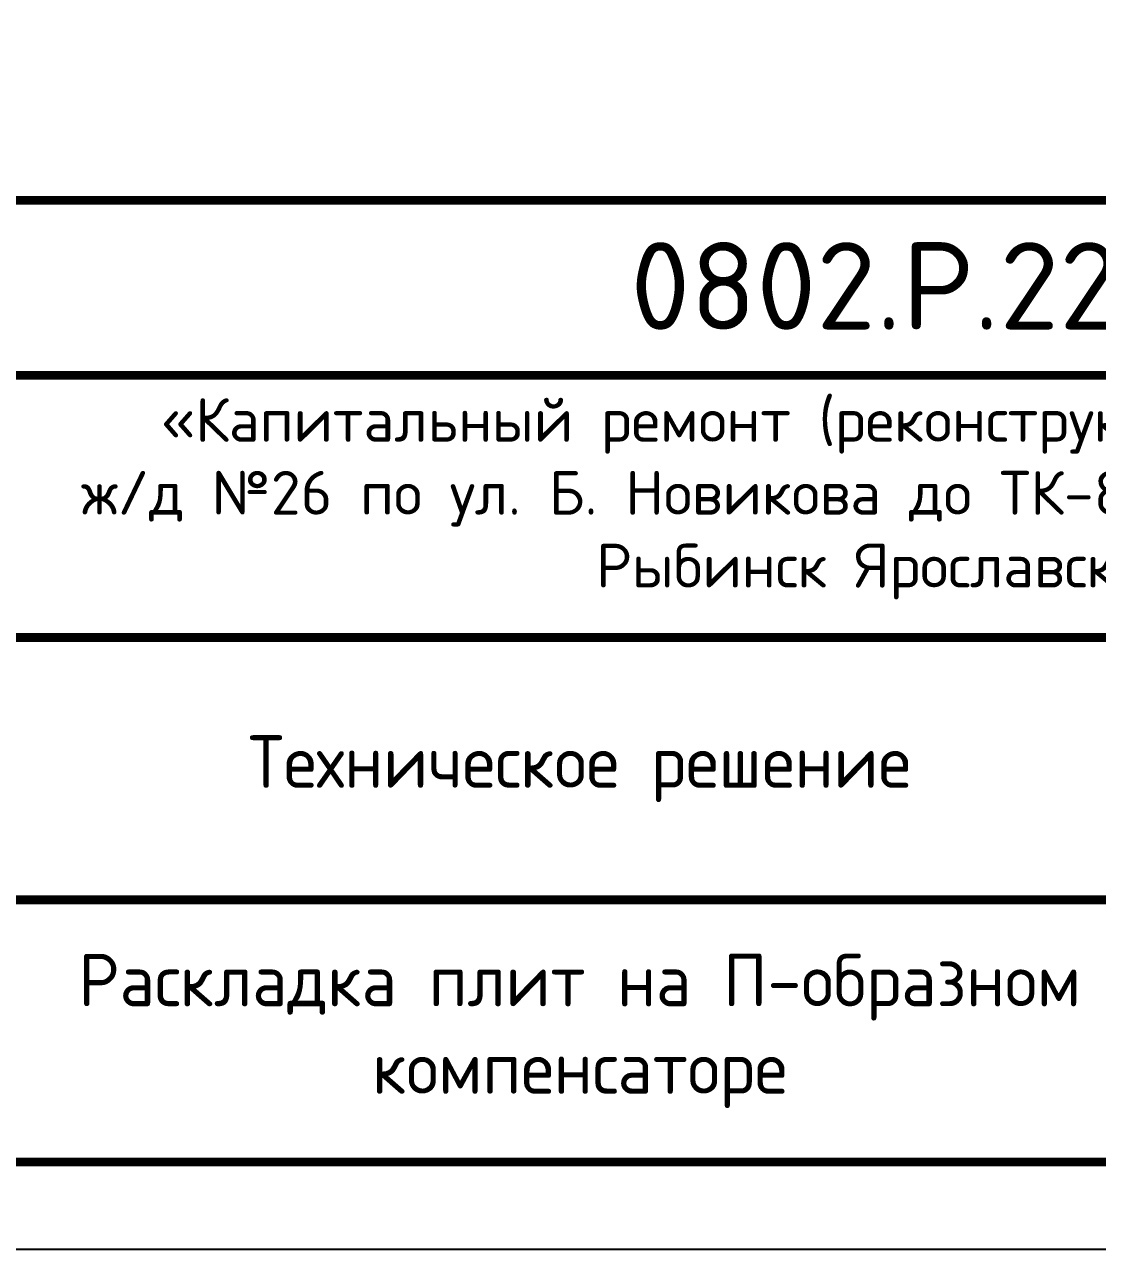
# Model space of a CAD drawing. Header units: millimetres. Extents: x 1601 to 15402, y -324 to 12625.
# Drawn here: x 8347.7 to 8409.1, y 1302.4 to 1372.4 of the extents above; entities that cross this region are included whole.
import ezdxf

# ---------------------------------------------------------------- set-up
doc = ezdxf.new("R2010")
doc.units = ezdxf.units.MM
doc.layers.add('Размерный', color=4, linetype='Continuous', lineweight=30)
doc.styles.add('-ISOCPEUR-', font='isocpeur.TTF')
doc.styles.add('GOST', font='GOST Common.ttf')

msp = doc.modelspace()

# ---------------------------------------------------------------- linework, layer by layer
msp.add_lwpolyline([(7875.4505, 1722.3844), (8469.4505, 1722.3844), (8469.4505, 1302.3844), (7875.4505, 1302.3844)], close=True)
at = {"const_width": 0.5}
msp.add_lwpolyline([(7895.4505, 1717.3844), (8464.4505, 1717.3844), (8464.4505, 1307.3844), (7895.4505, 1307.3844)], close=True, dxfattribs=at)
for points in [[(8279.4505, 1307.3844), (8279.4505, 1362.3844), (8464.4505, 1362.3844)], [(8344.4505, 1352.3844), (8464.4505, 1352.3844)], [(8279.4505, 1337.3844), (8464.4505, 1337.3844)], [(8344.4505, 1322.3844), (8464.4505, 1322.3844)]]:
    msp.add_lwpolyline(points, dxfattribs=at)

# ---------------------------------------------------------------- texts
for s, insert, char_height, width, attachment_point, style in [('\\pi5.49715;{\\C7;«Капитальный ремонт (реконструкция) тепловых сетей от УП у \\P\\pi0.95192;ж/д №26 по ул. Б. Новикова до ТК-8018 ул. Расплетина, д 7 в ГО г. \\P\\pi30.38942;Рыбинск Ярославской области».}', (8350.0001, 1351.0811), 2.5, 110.528844, 1, '-ISOCPEUR-'), ('Техническое решение', (8379.4505, 1329.8844), 3, 70, 5, 'GOST'), ('Раскладка плит на П-образном компенсаторе', (8379.4505, 1314.8844), 3, 70, 5, 'GOST')]:
    msp.add_mtext(s, dxfattribs=dict(insert=insert, char_height=char_height, width=width, attachment_point=attachment_point, style=style))
at = {"layer": 'Размерный', "color": 7, "lineweight": 30, "insert": (8306.8509, 1359.9945), "char_height": 5, "width": 185, "attachment_point": 1, "style": '-ISOCPEUR-'}
msp.add_mtext('\\pi65.5,l10;0802.Р.22-ТР.4', dxfattribs=at)

doc.saveas('drawing.dxf')
